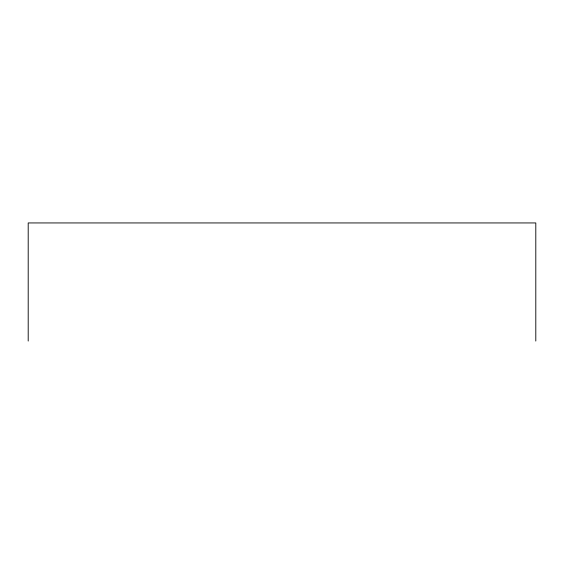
<?xml version="1.0" encoding="UTF-8"?>
<svg xmlns="http://www.w3.org/2000/svg" width="564" height="564" viewBox="0 0 564 564"><rect width="100%" height="100%" fill="white"/><g stroke="black" fill="none" stroke-linecap="round" stroke-linejoin="round"><path stroke-width="0.85" d="M535.8 341.058L535.8 222.942L28.2 222.942L28.2 341.058"/></g></svg>
